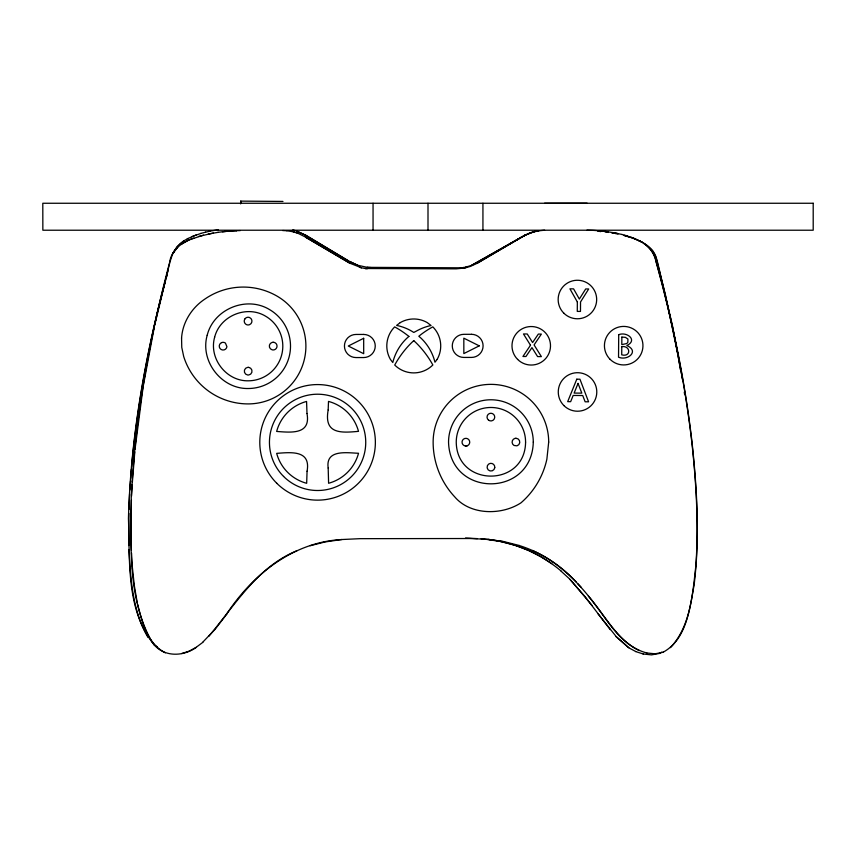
<?xml version="1.0" encoding="UTF-8"?>
<svg xmlns="http://www.w3.org/2000/svg" width="856" height="856" viewBox="0 0 856 856"><rect width="100%" height="100%" fill="white"/><g stroke="black" fill="none" stroke-linecap="round" stroke-linejoin="round"><path stroke-width="1.28" d="M240.59 203.685L240.804 201.117L240.793 203.685M131.407 500.022L130.829 522.032L131.385 550.365M128.849 513.375L128.817 545.561M128.989 509.491L129.588 493.955M131.546 496.127L132.252 484.41M132.402 481.81L134.788 451.893M129.866 490.06L130.519 480.944M130.711 478.344L131.364 469.238M135.023 449.293L143.209 386.291L154.39 326.607M131.599 466.638C137.441 403.839 149.158 341.64 165.486 280.747M154.647 325.323L169.841 262.428M168.033 270.667C145.862 351.474 130.775 434.655 128.443 518.554C129.994 559.963 125.779 611.398 154.476 645.017M166.182 278.232L167.209 274.444M193.852 238.054C182.574 241.852 171.254 249.727 169.638 262.428C149.244 339.244 135.109 417.963 131.268 497.432C130.979 545.326 127.501 597.445 151.309 640.834C160.939 657.151 182.114 657.558 196.324 647.35M170.184 261.23L172.655 253.793L177.706 247.224M174.774 250.059L172.805 253.783L176.989 246.71L183.462 241.071L187.55 238.738M175.373 249.224L180.177 243.725L183.666 241.071M226.904 613.677C252.83 574.365 293.18 542.073 341.865 539.537M227.108 613.677L215.017 629.395L202.615 642.342M670.473 647.639C690.792 625.8 692.611 593.775 695.885 565.613C698.667 524.867 696.313 483.95 691.948 443.397C684.918 382.033 672.548 321.332 656.028 261.829C654.626 254.339 650.228 247.641 643.819 243.511M208.8 636.308C235.068 605.085 257.26 566.95 296.861 550.761M202.819 642.342L196.12 647.35L189.187 651.138L181.654 653.545M180.916 244.474L189.069 239.905L203.546 235.122M663.122 652.229C686.662 639.346 689.636 608.712 694.109 584.98C699.812 537.942 697.105 490.37 692.151 443.397C685.11 382.033 672.752 321.332 656.231 261.829C654.68 252.67 648.217 245.094 639.935 241.157M479.146 262.022L477.402 263.081L525.252 235.122L471.731 265.264L521.732 236.984L479.339 262.022M659.537 653.385L661.859 652.09M521.529 236.984L530.891 232.607L523.476 235.935M477.605 263.081L470.222 266.473L464.134 268.056L466.113 267.628M187.346 238.738L196.238 234.94M525.06 235.122L532.817 232.201L528.976 233.506M191.573 236.705L200.882 233.442M471.924 265.264L465.899 267.083L467.868 266.569M530.699 232.607L534.807 231.484L532.839 231.997M198.431 236.47L213.379 233.078M532.614 232.201L538.734 230.842L536.744 231.216M467.365 445.73L465.386 445.987A3.852 3.852 0 0 1 462.465 440.401A3.852 3.852 0 0 1 468.724 439.567A3.852 3.852 0 0 1 467.365 445.73L465.386 445.987M200.679 233.442L205.611 232.179M310.097 545.754L325.055 541.955L341.662 539.537L360.076 538.67L470.051 538.52L488.198 539.344L504.569 541.72M205.408 232.179L210.351 231.131M534.604 231.484L538.809 230.746L536.798 231.066M463.909 267.5L461.898 267.821L466.103 267.083M663.314 652.229L655.086 653.802L646.633 652.968M208.286 233.998L218.13 232.34M210.148 231.131L218.194 229.761M659.741 653.385L651.502 654.883L643.049 653.984M464.327 268.056L456.237 268.848L365.212 268.517L367.235 268.763M538.542 230.842L544.587 230.211M217.927 232.34L222.646 231.773A192.696 192.696 -90 0 1 233.956 230.81L236.684 230.681L233.752 230.81A192.696 192.696 90 0 0 222.453 231.773M462.101 267.821L367.01 267.35L371.076 267.575M236.481 230.681L240.29 230.596M544.555 203.246L587.12 203.193M282.972 201.428L240.6 201.117M282.651 230.542L286.921 230.724M348.018 260.609L306.031 235.368L296.658 231.077L305.827 235.368L348.018 260.609L357.316 265.114L349.944 261.679M294.699 232.254C288.344 230.243 303.152 235.068 296.839 232.875M349.911 263.241L305.774 237.305L349.911 263.241L361.414 267.757L359.456 267.233M646.344 244.923L652.572 250.819L656.381 258.159L657.718 262.953L672.516 325.933L681.365 373.847M465.557 537.996L477.38 538.627M586.959 230.157L593.08 230.36A177.663 177.663 0 0 1 603.737 231.27L608.22 231.816M481.125 538.841L483.961 538.98M286.717 230.724L292.934 231.73M367.213 267.35L357.113 265.114M605.096 231.965L608.488 232.415M487.995 539.344L504.366 541.72L519.314 545.486M483.758 538.98L500.557 541.495L515.483 545.39L528.89 550.483M608.017 231.816L617.39 233.399M611.783 232.95L614.362 233.335M365.416 268.517L361.211 267.757M612.532 232.522L622.13 234.48M615.378 233.57L618.021 234.041M500.353 541.495C522.813 546.107 543.924 556.389 561.386 571.262M621.927 234.48L626.849 235.775M624.174 235.432L633.857 238.428M623.981 235.432L628.882 236.812M292.784 229.911L296.861 231.077M646.836 652.968C618.77 645.595 605.995 616.374 588.372 596.129M635.537 651.534L643.252 653.984M626.645 235.775L635.933 239.091M519.111 545.486C540.917 552.28 560.584 565.163 576.088 581.877M631.279 237.305L640.138 241.157M633.654 238.428L642.674 242.462M298.551 233.581L305.977 237.305M638.212 240.301C646.087 243.832 654.048 249.385 656.381 258.159M532.357 550.462C558.294 561.761 578.538 582.476 595.284 604.764C608.348 621.285 619.594 641.123 639.304 650.581M529.982 551.039L540.917 556.614L551.703 563.59M635.74 651.534L628.614 647.703L616.01 636.575M165.369 652.839C147.446 643.733 142.117 622.184 137.613 604.208M154.273 645.017L157.418 647.008M628.818 647.703L616.213 636.575L598.044 613.838M561.183 571.262L570.107 579.437M577.843 583.749L581.342 587.505M570.984 580.379L591.945 605.331M569.903 579.437L585.044 596.643L610.242 629.631M148.056 637.527C132.552 611.109 130.583 579.448 128.999 549.541M656.178 258.159L665.38 294.603L678.059 355.497M137.292 602.956L134.328 585.665L132.402 567.603M681.804 376.48L682.253 379.101M678.305 356.781L678.744 359.413M679.183 362.035L679.621 364.656M680.071 367.288L680.509 369.91M684.286 392.101L684.65 394.659M131.535 553.019L132.263 566.308M482.934 203.257L482.934 230.221M428 203.257L428 230.221M373.055 203.257L373.055 230.221M598.162 231.27A192.696 192.696 -90 0 1 600.687 231.505M598.365 231.27A192.696 192.696 -90 0 1 600.891 231.505M597.584 230.66A177.663 177.663 0 0 1 603.94 231.27M306.994 413.512C311.006 434.827 291.04 432.505 276.649 431.435A42.372 42.372 0 0 1 306.566 401.443L306.994 413.512M328.18 468.007L328.597 483.266A42.372 42.372 0 0 0 358.525 453.273C346.819 452.835 325.387 449.154 328.18 468.007M577.351 301.997L577.276 311.402L580.475 311.424L580.539 301.965L588.693 288.964L585.718 288.943L579.341 299.054L573.573 288.846L569.925 288.825L577.351 301.997M618.706 334.685L618.535 357.209C627.93 361.104 639.582 350.992 626.827 345.535C638.052 340.249 626.977 331.368 618.706 334.685M621.777 346.627L621.723 354.844C631.247 357.423 630.829 345.364 621.777 346.627M621.852 337.104L621.798 344.604L626.785 343.545L627.855 342.229L627.908 339.008L625.351 337.328L621.852 337.104M307.069 471.228L306.673 483.298A42.372 42.372 0 0 1 276.67 453.37C291.061 452.278 311.017 449.903 307.069 471.228M328.18 409.896C323.846 433.767 340.26 433.104 358.504 431.338A42.372 42.372 0 0 0 328.501 401.411L328.18 409.896M181.568 338.024L181.761 347.375L183.698 356.513A67.474 67.474 0 0 0 248.208 403.914A57.78 57.78 0 0 0 276.959 296.069A67.474 67.474 0 0 0 204.83 299.108C191.755 307.764 182.596 322.263 181.568 338.024M548.696 442.07L546.877 459.158A80.25 80.25 0 0 1 521.004 502.814C501.841 515.398 470.543 515.408 454.782 496.929A80.25 80.25 0 0 1 433.136 442.21A57.78 57.78 0 0 1 490.852 384.365A57.78 57.78 0 0 1 548.696 442.07M207.195 335.231C199.801 361.029 221.351 389.041 248.186 388.517A42.372 42.372 0 0 0 269.276 309.423C246.271 295.598 213.636 309.166 207.195 335.231M214.642 337.21C208.596 358.322 226.219 381.241 248.186 380.813A34.668 34.668 0 0 0 265.435 316.099C246.603 304.79 219.906 315.885 214.642 337.21M525.584 442.103C525.113 487.374 456.847 487.46 456.248 442.188A34.668 34.668 0 0 1 490.873 407.477A34.668 34.668 0 0 1 525.584 442.103M533.288 442.092C531.854 497.657 450.117 497.764 448.544 442.188A42.372 42.372 0 0 1 490.863 399.773A42.372 42.372 0 0 1 533.288 442.092M494.768 467.676L494.008 469.516A3.852 3.852 0 0 1 487.385 465.707L488.605 464.123A3.852 3.852 0 0 1 494.768 467.676M576.784 379.187L567.688 401.646L570.652 401.667L573.178 395.451L582.722 395.526L585.13 401.785L588.575 401.806L579.951 379.219L576.784 379.187M578.046 383.402L574.13 393.086L581.812 393.139L578.046 383.402M245.051 318.764L244.549 319.63A3.852 3.852 0 0 0 245.051 323.45L245.768 324.167A3.852 3.852 0 0 0 248.615 324.927L249.588 324.659A3.852 3.852 0 0 0 249.578 317.544L248.604 317.287A3.852 3.852 0 0 0 245.051 318.764M530.495 345.225L522.93 356.481L525.959 356.503L531.951 347.611L537.6 356.588L541.377 356.62L534.08 344.925L541.366 334.097L538.349 334.075L532.593 342.518L527.243 333.99L523.465 333.958L530.495 345.225M437.127 359.392L434.966 362.216A49.712 49.712 0 0 0 421.12 338.259L418.819 336.248L421.334 334.257A96.3 96.3 0 0 1 432.804 326.853A26.964 26.964 0 0 1 437.127 359.392M413.758 340.613L411.041 343.213A96.3 96.3 0 0 0 394.723 365.031A26.964 26.964 0 0 0 432.847 364.977A96.3 96.3 0 0 0 416.487 343.213L413.758 340.613M408.901 336.429L406.579 338.484A49.841 49.841 0 0 0 392.786 362.516L390.432 359.445A26.964 26.964 0 0 1 394.67 326.896A96.3 96.3 0 0 1 406.161 334.279L408.901 336.429M400.255 322.605L396.596 325.408A49.712 49.712 0 0 1 413.801 332.449L417.91 330.266A49.841 49.841 0 0 1 431.071 325.515L427.219 322.573A26.964 26.964 0 0 0 400.255 322.605M221.618 342.614L220.752 343.117A3.852 3.852 0 0 0 221.18 349.515A3.852 3.852 0 0 0 226.926 346.669L225.438 343.117A3.852 3.852 0 0 0 221.618 342.614M363.682 338.291L348.285 346.017L363.693 353.699L363.682 338.291M479.242 345.856L463.845 353.582L463.824 338.174L479.242 345.856M273.171 342.261L272.176 342.389A3.852 3.852 0 0 0 272.187 349.837L273.182 349.965A3.852 3.852 0 0 0 277.034 346.102A3.852 3.852 0 0 0 273.171 342.261M515.954 438.261L514.959 438.39A3.852 3.852 0 0 0 514.039 445.452L516.96 445.826A3.852 3.852 0 0 0 515.954 438.261M363.672 334.439L355.968 334.45A11.556 11.556 0 0 0 344.433 346.027A11.556 11.556 0 0 0 356 357.562L363.704 357.551A11.556 11.556 0 0 0 375.249 345.985A11.556 11.556 0 0 0 363.672 334.439M471.528 334.311L463.824 334.322A11.556 11.556 0 0 0 452.278 345.888A11.556 11.556 0 0 0 463.856 357.434L471.56 357.423A11.556 11.556 0 0 0 483.094 345.845A11.556 11.556 0 0 0 471.528 334.311M248.668 367.363L247.662 367.363A3.852 3.852 0 0 0 247.673 375.003L248.679 375.003A3.852 3.852 0 0 0 248.668 367.363M813.2 203.257L42.8 203.257L42.853 230.221L813.2 230.221L813.2 203.257M488.551 420.157A3.852 3.852 0 0 0 494.704 417.6A3.852 3.852 0 0 0 489.407 413.544A3.852 3.852 0 0 0 488.551 420.157M517.645 359.424A19.26 19.26 0 0 0 549.852 350.757A19.26 19.26 0 0 0 526.237 327.195A19.26 19.26 0 0 0 517.645 359.424M563.804 313.146A19.26 19.26 0 0 0 596.022 304.469A19.26 19.26 0 0 0 572.407 280.918A19.26 19.26 0 0 0 563.804 313.146M610.093 359.317A19.26 19.26 0 0 0 642.3 350.639A19.26 19.26 0 0 0 618.685 327.078A19.26 19.26 0 0 0 610.093 359.317M276.777 483.266A57.78 57.78 0 0 0 373.419 457.243A57.78 57.78 0 0 0 302.564 386.559A57.78 57.78 0 0 0 276.777 483.266M563.922 405.594A19.26 19.26 0 0 0 596.14 396.916A19.26 19.26 0 0 0 572.514 373.366A19.26 19.26 0 0 0 563.922 405.594M283.582 476.439A48.15 48.15 0 0 0 364.11 454.761A48.15 48.15 0 0 0 305.068 395.868A48.15 48.15 0 0 0 283.582 476.439"/></g></svg>
